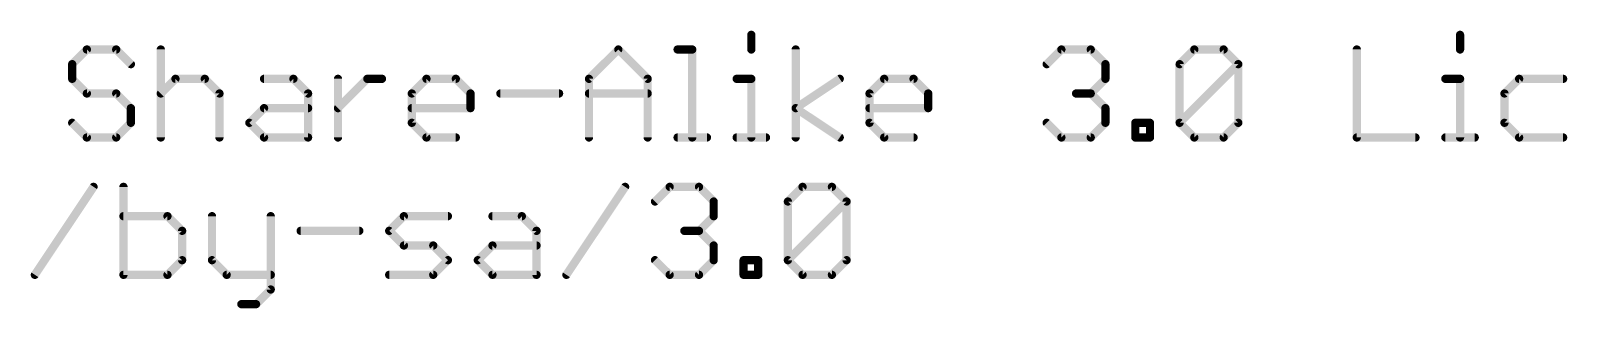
# Model space of a CAD drawing. Extents: x -119 to 11, y -11 to 11.
# Drawn here: x -47.04 to -18.64, y 2 to 7.13 of the extents above; entities that cross this region are included whole.
import ezdxf

# ---------------------------------------------------------------- set-up
doc = ezdxf.new("R2010")
doc.units = 0
doc.layers.add('51', color=53, linetype='CONTINUOUS')

msp = doc.modelspace()

# ---------------------------------------------------------------- linework, layer by layer
at = {"layer": '51', "const_width": 0.1524}
for points in [[(-33.7216, 7.0544), (-33.7216, 6.7832)], [(-20.6243, 7.0544), (-20.6243, 6.7832)], [(-46.0002, 6.7832), (-46.2714, 6.512)], [(-45.4579, 6.7832), (-46.0002, 6.7832)], [(-45.1867, 6.512), (-45.4579, 6.7832)], [(-44.6342, 6.7832), (-44.6342, 5.1562)], [(-36.7213, 6.2409), (-36.179, 6.7832)], [(-36.179, 6.7832), (-35.6367, 6.2409)], [(-35.0842, 6.7832), (-34.813, 6.7832)], [(-34.813, 6.7832), (-34.813, 5.1562)], [(-32.9013, 5.1562), (-32.9013, 6.7832)], [(-28.2627, 6.512), (-27.9915, 6.7832)], [(-27.9915, 6.7832), (-27.4492, 6.7832)], [(-27.4492, 6.7832), (-27.178, 6.512)], [(-25.807, 6.512), (-25.5358, 6.7832)], [(-25.5358, 6.7832), (-24.9935, 6.7832)], [(-24.9935, 6.7832), (-24.7223, 6.512)], [(-22.5326, 6.7832), (-22.5326, 5.1562)], [(-46.2714, 6.512), (-46.2714, 6.2409)], [(-27.178, 6.512), (-27.178, 6.2409)], [(-25.807, 5.4274), (-25.807, 6.512)], [(-25.807, 5.4274), (-24.7223, 6.512)], [(-24.7223, 6.512), (-24.7223, 5.4274)], [(-46.2714, 6.2409), (-46.0002, 5.9697)], [(-44.6342, 5.9697), (-44.3631, 6.2409)], [(-44.3631, 6.2409), (-43.8208, 6.2409)], [(-43.8208, 6.2409), (-43.5496, 5.9697)], [(-42.7259, 6.2409), (-42.1836, 6.2409)], [(-42.1836, 6.2409), (-41.9124, 5.9697)], [(-41.3599, 5.1562), (-41.3599, 6.2409)], [(-41.3599, 5.6985), (-40.8176, 6.2409)], [(-40.8176, 6.2409), (-40.5464, 6.2409)], [(-39.9956, 5.9697), (-39.7245, 6.2409)], [(-39.7245, 6.2409), (-39.1821, 6.2409)], [(-39.1821, 6.2409), (-38.911, 5.9697)], [(-36.7213, 5.1562), (-36.7213, 6.2409)], [(-35.6367, 6.2409), (-35.6367, 5.1562)], [(-33.9927, 6.2409), (-33.7216, 6.2409)], [(-33.7216, 6.2409), (-33.7216, 5.1562)], [(-32.9013, 5.6985), (-32.0878, 6.2409)], [(-31.537, 5.9697), (-31.2658, 6.2409)], [(-31.2658, 6.2409), (-30.7235, 6.2409)], [(-30.7235, 6.2409), (-30.4523, 5.9697)], [(-27.178, 6.2409), (-27.4492, 5.9697)], [(-20.8955, 6.2409), (-20.6243, 6.2409)], [(-20.6243, 6.2409), (-20.6243, 5.1562)], [(-19.5329, 6.2409), (-19.804, 5.9697)], [(-18.7194, 6.2409), (-19.5329, 6.2409)], [(-46.0002, 5.9697), (-45.4579, 5.9697)], [(-45.4579, 5.9697), (-45.1867, 5.6985)], [(-43.5496, 5.9697), (-43.5496, 5.1562)], [(-41.9124, 5.9697), (-41.9124, 5.1562)], [(-39.9956, 5.4274), (-39.9956, 5.9697)], [(-38.911, 5.9697), (-38.911, 5.6985)], [(-38.3585, 5.9697), (-37.2738, 5.9697)], [(-36.7213, 5.9697), (-35.6367, 5.9697)], [(-31.537, 5.4274), (-31.537, 5.9697)], [(-30.4523, 5.9697), (-30.4523, 5.6985)], [(-27.4492, 5.9697), (-27.7204, 5.9697)], [(-27.4492, 5.9697), (-27.178, 5.6985)], [(-19.804, 5.9697), (-19.804, 5.4274)], [(-45.1867, 5.6985), (-45.1867, 5.4274)], [(-42.9971, 5.4274), (-42.7259, 5.6985)], [(-42.7259, 5.6985), (-41.9124, 5.6985)], [(-38.911, 5.6985), (-39.9956, 5.6985)], [(-32.0878, 5.1562), (-32.9013, 5.6985)], [(-30.4523, 5.6985), (-31.537, 5.6985)], [(-27.178, 5.6985), (-27.178, 5.4274)], [(-46.0002, 5.1562), (-46.2714, 5.4274)], [(-45.1867, 5.4274), (-45.4579, 5.1562)], [(-42.7259, 5.1562), (-42.9971, 5.4274)], [(-39.7245, 5.1562), (-39.9956, 5.4274)], [(-31.2658, 5.1562), (-31.537, 5.4274)], [(-27.9915, 5.1562), (-28.2627, 5.4274)], [(-27.178, 5.4274), (-27.4492, 5.1562)], [(-26.6255, 5.1562), (-26.6255, 5.4274)], [(-26.6255, 5.4274), (-26.3544, 5.4274)], [(-26.3544, 5.4274), (-26.3544, 5.1562)], [(-25.5358, 5.1562), (-25.807, 5.4274)], [(-24.7223, 5.4274), (-24.9935, 5.1562)], [(-19.804, 5.4274), (-19.5329, 5.1562)], [(-45.4579, 5.1562), (-46.0002, 5.1562)], [(-41.9124, 5.1562), (-42.7259, 5.1562)], [(-39.1821, 5.1562), (-39.7245, 5.1562)], [(-35.0842, 5.1562), (-34.5418, 5.1562)], [(-33.9927, 5.1562), (-33.4504, 5.1562)], [(-30.7235, 5.1562), (-31.2658, 5.1562)], [(-27.4492, 5.1562), (-27.9915, 5.1562)], [(-26.3544, 5.1562), (-26.6255, 5.1562)], [(-24.9935, 5.1562), (-25.5358, 5.1562)], [(-22.5326, 5.1562), (-21.448, 5.1562)], [(-20.8955, 5.1562), (-20.3532, 5.1562)], [(-19.5329, 5.1562), (-18.7194, 5.1562)], [(-46.9616, 2.6162), (-45.8769, 4.2432)], [(-45.3244, 4.2432), (-45.3244, 2.6162)], [(-37.1386, 2.6162), (-36.054, 4.2432)], [(-35.5015, 3.972), (-35.2303, 4.2432)], [(-35.2303, 4.2432), (-34.688, 4.2432)], [(-34.688, 4.2432), (-34.4168, 3.972)], [(-33.0457, 3.972), (-32.7746, 4.2432)], [(-32.7746, 4.2432), (-32.2323, 4.2432)], [(-32.2323, 4.2432), (-31.9611, 3.972)], [(-34.4168, 3.972), (-34.4168, 3.7009)], [(-33.0457, 2.8874), (-33.0457, 3.972)], [(-33.0457, 2.8874), (-31.9611, 3.972)], [(-31.9611, 3.972), (-31.9611, 2.8874)], [(-44.5109, 3.7009), (-45.3244, 3.7009)], [(-44.2398, 3.4297), (-44.5109, 3.7009)], [(-43.6873, 3.7009), (-43.6873, 2.8874)], [(-42.6026, 3.7009), (-42.6026, 2.345)], [(-40.413, 3.4297), (-40.1418, 3.7009)], [(-40.1418, 3.7009), (-39.3283, 3.7009)], [(-38.5046, 3.7009), (-37.9623, 3.7009)], [(-37.9623, 3.7009), (-37.6911, 3.4297)], [(-34.4168, 3.7009), (-34.688, 3.4297)], [(-44.2398, 2.8874), (-44.2398, 3.4297)], [(-42.0501, 3.4297), (-40.9654, 3.4297)], [(-40.1418, 3.1585), (-40.413, 3.4297)], [(-37.6911, 3.4297), (-37.6911, 2.6162)], [(-34.688, 3.4297), (-34.9592, 3.4297)], [(-34.688, 3.4297), (-34.4168, 3.1585)], [(-39.5995, 3.1585), (-40.1418, 3.1585)], [(-39.3283, 2.8874), (-39.5995, 3.1585)], [(-38.7758, 2.8874), (-38.5046, 3.1585)], [(-38.5046, 3.1585), (-37.6911, 3.1585)], [(-34.4168, 3.1585), (-34.4168, 2.8874)], [(-44.5109, 2.6162), (-44.2398, 2.8874)], [(-43.6873, 2.8874), (-43.4161, 2.6162)], [(-39.5995, 2.6162), (-39.3283, 2.8874)], [(-38.5046, 2.6162), (-38.7758, 2.8874)], [(-35.2303, 2.6162), (-35.5015, 2.8874)], [(-34.4168, 2.8874), (-34.688, 2.6162)], [(-33.8643, 2.6162), (-33.8643, 2.8874)], [(-33.8643, 2.8874), (-33.5932, 2.8874)], [(-33.5932, 2.8874), (-33.5932, 2.6162)], [(-32.7746, 2.6162), (-33.0457, 2.8874)], [(-31.9611, 2.8874), (-32.2323, 2.6162)], [(-45.3244, 2.6162), (-44.5109, 2.6162)], [(-43.4161, 2.6162), (-42.6026, 2.6162)], [(-40.413, 2.6162), (-39.5995, 2.6162)], [(-37.6911, 2.6162), (-38.5046, 2.6162)], [(-34.688, 2.6162), (-35.2303, 2.6162)], [(-33.5932, 2.6162), (-33.8643, 2.6162)], [(-32.2323, 2.6162), (-32.7746, 2.6162)], [(-42.6026, 2.345), (-42.8738, 2.0739)], [(-42.8738, 2.0739), (-43.1449, 2.0739)]]:
    msp.add_lwpolyline(points, dxfattribs=at)
at = {"layer": '51', "const_width": 0.0762}
for points in [[(-33.6835, 7.0544, 1), (-33.7597, 7.0544)], [(-20.5862, 7.0544, 1), (-20.6624, 7.0544)], [(-46.0002, 6.8213, 1), (-46.0002, 6.7451)], [(-45.9733, 6.7562, 1), (-46.0272, 6.8101)], [(-45.431, 6.8101, 1), (-45.4848, 6.7562)], [(-45.4579, 6.7451, 1), (-45.4579, 6.8213)], [(-44.5961, 6.7832, 1), (-44.6723, 6.7832)], [(-36.1521, 6.8101, 1), (-36.2059, 6.7562)], [(-36.1521, 6.7562, 1), (-36.2059, 6.8101)], [(-35.0842, 6.8213, 1), (-35.0842, 6.7451)], [(-34.7749, 6.7832, 1), (-34.8511, 6.7832)], [(-34.813, 6.7451, 1), (-34.813, 6.8213)], [(-33.7597, 6.7832, 1), (-33.6835, 6.7832)], [(-32.8632, 6.7832, 1), (-32.9394, 6.7832)], [(-27.9915, 6.8213, 1), (-27.9915, 6.7451)], [(-27.9646, 6.7562, 1), (-28.0185, 6.8101)], [(-27.4223, 6.8101, 1), (-27.4761, 6.7562)], [(-27.4492, 6.7451, 1), (-27.4492, 6.8213)], [(-25.5358, 6.8213, 1), (-25.5358, 6.7451)], [(-25.5088, 6.7562, 1), (-25.5627, 6.8101)], [(-24.9665, 6.8101, 1), (-25.0204, 6.7562)], [(-24.9935, 6.7451, 1), (-24.9935, 6.8213)], [(-22.4945, 6.7832, 1), (-22.5707, 6.7832)], [(-20.6624, 6.7832, 1), (-20.5862, 6.7832)], [(-46.2333, 6.512, 1), (-46.3095, 6.512)], [(-46.2983, 6.539, 1), (-46.2445, 6.4851)], [(-45.2137, 6.4851, 1), (-45.1598, 6.539)], [(-28.2896, 6.539, 1), (-28.2357, 6.4851)], [(-27.1399, 6.512, 1), (-27.2161, 6.512)], [(-27.205, 6.4851, 1), (-27.1511, 6.539)], [(-25.7689, 6.512, 1), (-25.8451, 6.512)], [(-25.8339, 6.539, 1), (-25.78, 6.4851)], [(-24.6842, 6.512, 1), (-24.7604, 6.512)], [(-24.6953, 6.4851, 1), (-24.7492, 6.539)], [(-24.7492, 6.4851, 1), (-24.6954, 6.539)], [(-46.2445, 6.2678, 1), (-46.2983, 6.2139)], [(-46.3095, 6.2409, 1), (-46.2333, 6.2409)], [(-44.3631, 6.279, 1), (-44.3631, 6.2028)], [(-44.3361, 6.2139, 1), (-44.39, 6.2678)], [(-43.7938, 6.2678, 1), (-43.8477, 6.2139)], [(-43.8208, 6.2028, 1), (-43.8208, 6.279)], [(-42.7259, 6.279, 1), (-42.7259, 6.2028)], [(-42.1567, 6.2678, 1), (-42.2105, 6.2139)], [(-42.1836, 6.2028, 1), (-42.1836, 6.279)], [(-41.3218, 6.2409, 1), (-41.398, 6.2409)], [(-40.8176, 6.279, 1), (-40.8176, 6.2028)], [(-40.7907, 6.2139, 1), (-40.8445, 6.2678)], [(-40.5464, 6.2028, 1), (-40.5464, 6.279)], [(-39.7245, 6.279, 1), (-39.7245, 6.2028)], [(-39.6975, 6.2139, 1), (-39.7514, 6.2678)], [(-39.1552, 6.2678, 1), (-39.2091, 6.2139)], [(-39.1821, 6.2028, 1), (-39.1821, 6.279)], [(-36.7483, 6.2678, 1), (-36.6944, 6.2139)], [(-36.6832, 6.2409, 1), (-36.7594, 6.2409)], [(-35.5986, 6.2409, 1), (-35.6748, 6.2409)], [(-35.6636, 6.2139, 1), (-35.6097, 6.2678)], [(-33.9927, 6.279, 1), (-33.9927, 6.2028)], [(-33.6835, 6.2409, 1), (-33.7597, 6.2409)], [(-33.7216, 6.2028, 1), (-33.7216, 6.279)], [(-32.0667, 6.2092, 1), (-32.1089, 6.2726)], [(-31.2658, 6.279, 1), (-31.2658, 6.2028)], [(-31.2389, 6.2139, 1), (-31.2928, 6.2678)], [(-30.6966, 6.2678, 1), (-30.7504, 6.2139)], [(-30.7235, 6.2028, 1), (-30.7235, 6.279)], [(-27.2161, 6.2409, 1), (-27.1399, 6.2409)], [(-27.1511, 6.2139, 1), (-27.205, 6.2678)], [(-20.8955, 6.279, 1), (-20.8955, 6.2028)], [(-20.5862, 6.2409, 1), (-20.6624, 6.2409)], [(-20.6243, 6.2028, 1), (-20.6243, 6.279)], [(-19.5329, 6.279, 1), (-19.5329, 6.2028)], [(-19.5059, 6.2139, 1), (-19.5598, 6.2678)], [(-18.7194, 6.2028, 1), (-18.7194, 6.279)], [(-46.0002, 6.0078, 1), (-46.0002, 5.9316)], [(-46.0272, 5.9428, 1), (-45.9733, 5.9966)], [(-45.431, 5.9966, 1), (-45.4849, 5.9428)], [(-45.4579, 5.9316, 1), (-45.4579, 6.0078)], [(-44.6612, 5.9966, 1), (-44.6073, 5.9428)], [(-43.5115, 5.9697, 1), (-43.5877, 5.9697)], [(-43.5765, 5.9428, 1), (-43.5226, 5.9966)], [(-41.8743, 5.9697, 1), (-41.9505, 5.9697)], [(-41.9394, 5.9428, 1), (-41.8855, 5.9966)], [(-39.9575, 5.9697, 1), (-40.0337, 5.9697)], [(-40.0226, 5.9966, 1), (-39.9687, 5.9428)], [(-38.8729, 5.9697, 1), (-38.9491, 5.9697)], [(-38.9379, 5.9428, 1), (-38.884, 5.9966)], [(-38.3585, 6.0078, 1), (-38.3585, 5.9316)], [(-37.2738, 5.9316, 1), (-37.2738, 6.0078)], [(-36.7213, 6.0078, 1), (-36.7213, 5.9316)], [(-35.6367, 5.9316, 1), (-35.6367, 6.0078)], [(-31.4989, 5.9697, 1), (-31.5751, 5.9697)], [(-31.5639, 5.9966, 1), (-31.5101, 5.9428)], [(-30.4142, 5.9697, 1), (-30.4904, 5.9697)], [(-30.4793, 5.9428, 1), (-30.4254, 5.9966)], [(-27.7204, 6.0078, 1), (-27.7204, 5.9316)], [(-27.4222, 5.9966, 1), (-27.4761, 5.9428)], [(-27.4761, 5.9966, 1), (-27.4222, 5.9428)], [(-27.4492, 5.9316, 1), (-27.4492, 6.0078)], [(-19.7659, 5.9697, 1), (-19.8421, 5.9697)], [(-19.831, 5.9966, 1), (-19.7771, 5.9428)], [(-45.1486, 5.6985, 1), (-45.2248, 5.6985)], [(-45.2137, 5.6716, 1), (-45.1598, 5.7255)], [(-42.7259, 5.7366, 1), (-42.7259, 5.6604)], [(-42.699, 5.6716, 1), (-42.7529, 5.7255)], [(-41.9124, 5.6604, 1), (-41.9124, 5.7366)], [(-41.3869, 5.7255, 1), (-41.333, 5.6716)], [(-39.9956, 5.7366, 1), (-39.9956, 5.6604)], [(-38.9491, 5.6985, 1), (-38.8729, 5.6985)], [(-38.911, 5.6604, 1), (-38.911, 5.7366)], [(-32.8802, 5.7302, 1), (-32.9224, 5.6668)], [(-32.9224, 5.7302, 1), (-32.8802, 5.6668)], [(-31.537, 5.7366, 1), (-31.537, 5.6604)], [(-30.4904, 5.6985, 1), (-30.4142, 5.6985)], [(-30.4523, 5.6604, 1), (-30.4523, 5.7366)], [(-27.1399, 5.6985, 1), (-27.2161, 5.6985)], [(-27.205, 5.6716, 1), (-27.1511, 5.7255)], [(-46.2445, 5.4543, 1), (-46.2983, 5.4004)], [(-45.2248, 5.4274, 1), (-45.1486, 5.4274)], [(-45.1598, 5.4004, 1), (-45.2137, 5.4543)], [(-42.9701, 5.4543, 1), (-43.024, 5.4004)], [(-43.024, 5.4543, 1), (-42.9701, 5.4004)], [(-39.9687, 5.4543, 1), (-40.0226, 5.4004)], [(-40.0337, 5.4274, 1), (-39.9575, 5.4274)], [(-31.5101, 5.4543, 1), (-31.5639, 5.4004)], [(-31.5751, 5.4274, 1), (-31.4989, 5.4274)], [(-28.2357, 5.4543, 1), (-28.2896, 5.4004)], [(-27.2161, 5.4274, 1), (-27.1399, 5.4274)], [(-27.1511, 5.4004, 1), (-27.205, 5.4543)], [(-26.5874, 5.4274, 1), (-26.6636, 5.4274)], [(-26.6255, 5.4655, 1), (-26.6255, 5.3893)], [(-26.3163, 5.4274, 1), (-26.3925, 5.4274)], [(-26.3544, 5.3893, 1), (-26.3544, 5.4655)], [(-25.78, 5.4543, 1), (-25.8339, 5.4004)], [(-25.8339, 5.4543, 1), (-25.78, 5.4004)], [(-25.8451, 5.4274, 1), (-25.7689, 5.4274)], [(-24.7604, 5.4274, 1), (-24.6842, 5.4274)], [(-24.6954, 5.4004, 1), (-24.7492, 5.4543)], [(-19.7771, 5.4543, 1), (-19.831, 5.4004)], [(-19.8421, 5.4274, 1), (-19.7659, 5.4274)], [(-46.0002, 5.1943, 1), (-46.0002, 5.1181)], [(-46.0272, 5.1293, 1), (-45.9733, 5.1831)], [(-45.4848, 5.1831, 1), (-45.431, 5.1293)], [(-45.4579, 5.1181, 1), (-45.4579, 5.1943)], [(-44.6723, 5.1562, 1), (-44.5961, 5.1562)], [(-43.5877, 5.1562, 1), (-43.5115, 5.1562)], [(-42.7259, 5.1943, 1), (-42.7259, 5.1181)], [(-42.7529, 5.1293, 1), (-42.699, 5.1831)], [(-41.9505, 5.1562, 1), (-41.8743, 5.1562)], [(-41.9124, 5.1181, 1), (-41.9124, 5.1943)], [(-41.398, 5.1562, 1), (-41.3218, 5.1562)], [(-39.7245, 5.1943, 1), (-39.7245, 5.1181)], [(-39.7514, 5.1293, 1), (-39.6975, 5.1831)], [(-39.1821, 5.1181, 1), (-39.1821, 5.1943)], [(-36.7594, 5.1562, 1), (-36.6832, 5.1562)], [(-35.6748, 5.1562, 1), (-35.5986, 5.1562)], [(-35.0842, 5.1943, 1), (-35.0842, 5.1181)], [(-34.8511, 5.1562, 1), (-34.7749, 5.1562)], [(-34.5418, 5.1181, 1), (-34.5418, 5.1943)], [(-33.9927, 5.1943, 1), (-33.9927, 5.1181)], [(-33.7597, 5.1562, 1), (-33.6835, 5.1562)], [(-33.4504, 5.1181, 1), (-33.4504, 5.1943)], [(-32.9394, 5.1562, 1), (-32.8632, 5.1562)], [(-32.1089, 5.1245, 1), (-32.0667, 5.1879)], [(-31.2658, 5.1943, 1), (-31.2658, 5.1181)], [(-31.2928, 5.1293, 1), (-31.2389, 5.1831)], [(-30.7235, 5.1181, 1), (-30.7235, 5.1943)], [(-27.9915, 5.1943, 1), (-27.9915, 5.1181)], [(-28.0185, 5.1293, 1), (-27.9646, 5.1831)], [(-27.4761, 5.1831, 1), (-27.4223, 5.1293)], [(-27.4492, 5.1181, 1), (-27.4492, 5.1943)], [(-26.6255, 5.1943, 1), (-26.6255, 5.1181)], [(-26.6636, 5.1562, 1), (-26.5874, 5.1562)], [(-26.3925, 5.1562, 1), (-26.3163, 5.1562)], [(-26.3544, 5.1181, 1), (-26.3544, 5.1943)], [(-25.5358, 5.1943, 1), (-25.5358, 5.1181)], [(-25.5627, 5.1293, 1), (-25.5088, 5.1831)], [(-25.0204, 5.1831, 1), (-24.9665, 5.1293)], [(-24.9935, 5.1181, 1), (-24.9935, 5.1943)], [(-22.5326, 5.1943, 1), (-22.5326, 5.1181)], [(-22.5707, 5.1562, 1), (-22.4945, 5.1562)], [(-21.448, 5.1181, 1), (-21.448, 5.1943)], [(-20.8955, 5.1943, 1), (-20.8955, 5.1181)], [(-20.6624, 5.1562, 1), (-20.5862, 5.1562)], [(-20.3532, 5.1181, 1), (-20.3532, 5.1943)], [(-19.5329, 5.1943, 1), (-19.5329, 5.1181)], [(-19.5598, 5.1293, 1), (-19.5059, 5.1831)], [(-18.7194, 5.1181, 1), (-18.7194, 5.1943)], [(-45.8452, 4.2221, 1), (-45.9086, 4.2643)], [(-45.2863, 4.2432, 1), (-45.3625, 4.2432)], [(-36.0223, 4.2221, 1), (-36.0857, 4.2643)], [(-35.2303, 4.2813, 1), (-35.2303, 4.2051)], [(-35.2034, 4.2162, 1), (-35.2573, 4.2701)], [(-34.661, 4.2701, 1), (-34.7149, 4.2162)], [(-34.688, 4.2051, 1), (-34.688, 4.2813)], [(-32.7746, 4.2813, 1), (-32.7746, 4.2051)], [(-32.7476, 4.2162, 1), (-32.8015, 4.2701)], [(-32.2053, 4.2701, 1), (-32.2592, 4.2162)], [(-32.2323, 4.2051, 1), (-32.2323, 4.2813)], [(-35.5284, 3.999, 1), (-35.4745, 3.9451)], [(-34.3787, 3.972, 1), (-34.4549, 3.972)], [(-34.4438, 3.9451, 1), (-34.3899, 3.999)], [(-33.0727, 3.999, 1), (-33.0188, 3.9451)], [(-33.0076, 3.972, 1), (-33.0838, 3.972)], [(-31.923, 3.972, 1), (-31.9992, 3.972)], [(-31.9341, 3.9451, 1), (-31.988, 3.999)], [(-31.988, 3.9451, 1), (-31.9341, 3.999)], [(-45.3244, 3.739, 1), (-45.3244, 3.6628)], [(-44.484, 3.7278, 1), (-44.5379, 3.6739)], [(-44.5109, 3.6628, 1), (-44.5109, 3.739)], [(-43.6492, 3.7009, 1), (-43.7254, 3.7009)], [(-42.5645, 3.7009, 1), (-42.6407, 3.7009)], [(-40.1418, 3.739, 1), (-40.1418, 3.6628)], [(-40.1148, 3.6739, 1), (-40.1687, 3.7278)], [(-39.3283, 3.6628, 1), (-39.3283, 3.739)], [(-38.5046, 3.739, 1), (-38.5046, 3.6628)], [(-37.9354, 3.7278, 1), (-37.9892, 3.6739)], [(-37.9623, 3.6628, 1), (-37.9623, 3.739)], [(-34.4549, 3.7009, 1), (-34.3787, 3.7009)], [(-34.3899, 3.6739, 1), (-34.4438, 3.7278)], [(-44.2017, 3.4297, 1), (-44.2779, 3.4297)], [(-44.2667, 3.4028, 1), (-44.2128, 3.4566)], [(-42.0501, 3.4678, 1), (-42.0501, 3.3916)], [(-40.9654, 3.3916, 1), (-40.9654, 3.4678)], [(-40.386, 3.4566, 1), (-40.4399, 3.4028)], [(-40.4399, 3.4566, 1), (-40.386, 3.4028)], [(-37.653, 3.4297, 1), (-37.7292, 3.4297)], [(-37.7181, 3.4028, 1), (-37.6642, 3.4566)], [(-34.9592, 3.4678, 1), (-34.9592, 3.3916)], [(-34.661, 3.4566, 1), (-34.7149, 3.4028)], [(-34.7149, 3.4566, 1), (-34.661, 3.4028)], [(-34.688, 3.3916, 1), (-34.688, 3.4678)], [(-40.1418, 3.1966, 1), (-40.1418, 3.1204)], [(-40.1687, 3.1316, 1), (-40.1148, 3.1855)], [(-39.5725, 3.1855, 1), (-39.6264, 3.1316)], [(-39.5995, 3.1204, 1), (-39.5995, 3.1966)], [(-38.5046, 3.1966, 1), (-38.5046, 3.1204)], [(-38.4777, 3.1316, 1), (-38.5316, 3.1855)], [(-37.6911, 3.1204, 1), (-37.6911, 3.1966)], [(-34.3787, 3.1585, 1), (-34.4549, 3.1585)], [(-34.4438, 3.1316, 1), (-34.3899, 3.1855)], [(-44.2779, 2.8874, 1), (-44.2017, 2.8874)], [(-44.2128, 2.8604, 1), (-44.2667, 2.9143)], [(-43.6603, 2.9143, 1), (-43.7142, 2.8604)], [(-43.7254, 2.8874, 1), (-43.6492, 2.8874)], [(-39.3014, 2.8604, 1), (-39.3552, 2.9143)], [(-39.3552, 2.8604, 1), (-39.3013, 2.9143)], [(-38.7489, 2.9143, 1), (-38.8027, 2.8604)], [(-38.8027, 2.9143, 1), (-38.7489, 2.8604)], [(-35.4745, 2.9143, 1), (-35.5284, 2.8604)], [(-34.4549, 2.8874, 1), (-34.3787, 2.8874)], [(-34.3899, 2.8604, 1), (-34.4438, 2.9143)], [(-33.8262, 2.8874, 1), (-33.9024, 2.8874)], [(-33.8643, 2.9255, 1), (-33.8643, 2.8493)], [(-33.5551, 2.8874, 1), (-33.6313, 2.8874)], [(-33.5932, 2.8493, 1), (-33.5932, 2.9255)], [(-33.0188, 2.9143, 1), (-33.0727, 2.8604)], [(-33.0727, 2.9143, 1), (-33.0188, 2.8604)], [(-33.0838, 2.8874, 1), (-33.0076, 2.8874)], [(-31.9992, 2.8874, 1), (-31.923, 2.8874)], [(-31.9341, 2.8604, 1), (-31.988, 2.9143)], [(-46.9933, 2.6373, 1), (-46.9299, 2.5951)], [(-45.3244, 2.6543, 1), (-45.3244, 2.5781)], [(-45.3625, 2.6162, 1), (-45.2863, 2.6162)], [(-44.5379, 2.6431, 1), (-44.484, 2.5893)], [(-44.5109, 2.5781, 1), (-44.5109, 2.6543)], [(-43.4161, 2.6543, 1), (-43.4161, 2.5781)], [(-43.443, 2.5893, 1), (-43.3892, 2.6431)], [(-42.6026, 2.5781, 1), (-42.6026, 2.6543)], [(-40.413, 2.6543, 1), (-40.413, 2.5781)], [(-39.6264, 2.6431, 1), (-39.5725, 2.5893)], [(-39.5995, 2.5781, 1), (-39.5995, 2.6543)], [(-38.5046, 2.6543, 1), (-38.5046, 2.5781)], [(-38.5316, 2.5893, 1), (-38.4777, 2.6431)], [(-37.7292, 2.6162, 1), (-37.653, 2.6162)], [(-37.6911, 2.5781, 1), (-37.6911, 2.6543)], [(-37.1703, 2.6373, 1), (-37.1069, 2.5951)], [(-35.2303, 2.6543, 1), (-35.2303, 2.5781)], [(-35.2573, 2.5893, 1), (-35.2034, 2.6431)], [(-34.7149, 2.6431, 1), (-34.661, 2.5893)], [(-34.688, 2.5781, 1), (-34.688, 2.6543)], [(-33.8643, 2.6543, 1), (-33.8643, 2.5781)], [(-33.9024, 2.6162, 1), (-33.8262, 2.6162)], [(-33.6313, 2.6162, 1), (-33.5551, 2.6162)], [(-33.5932, 2.5781, 1), (-33.5932, 2.6543)], [(-32.7746, 2.6543, 1), (-32.7746, 2.5781)], [(-32.8015, 2.5893, 1), (-32.7476, 2.6431)], [(-32.2592, 2.6431, 1), (-32.2053, 2.5893)], [(-32.2323, 2.5781, 1), (-32.2323, 2.6543)], [(-42.6407, 2.345, 1), (-42.5645, 2.345)], [(-42.5757, 2.3181, 1), (-42.6295, 2.372)], [(-43.1449, 2.112, 1), (-43.1449, 2.0358)], [(-42.9007, 2.1008, 1), (-42.8468, 2.0469)], [(-42.8738, 2.0358, 1), (-42.8738, 2.112)]]:
    msp.add_lwpolyline(points, format="xyb", dxfattribs=at)

doc.saveas('drawing.dxf')
